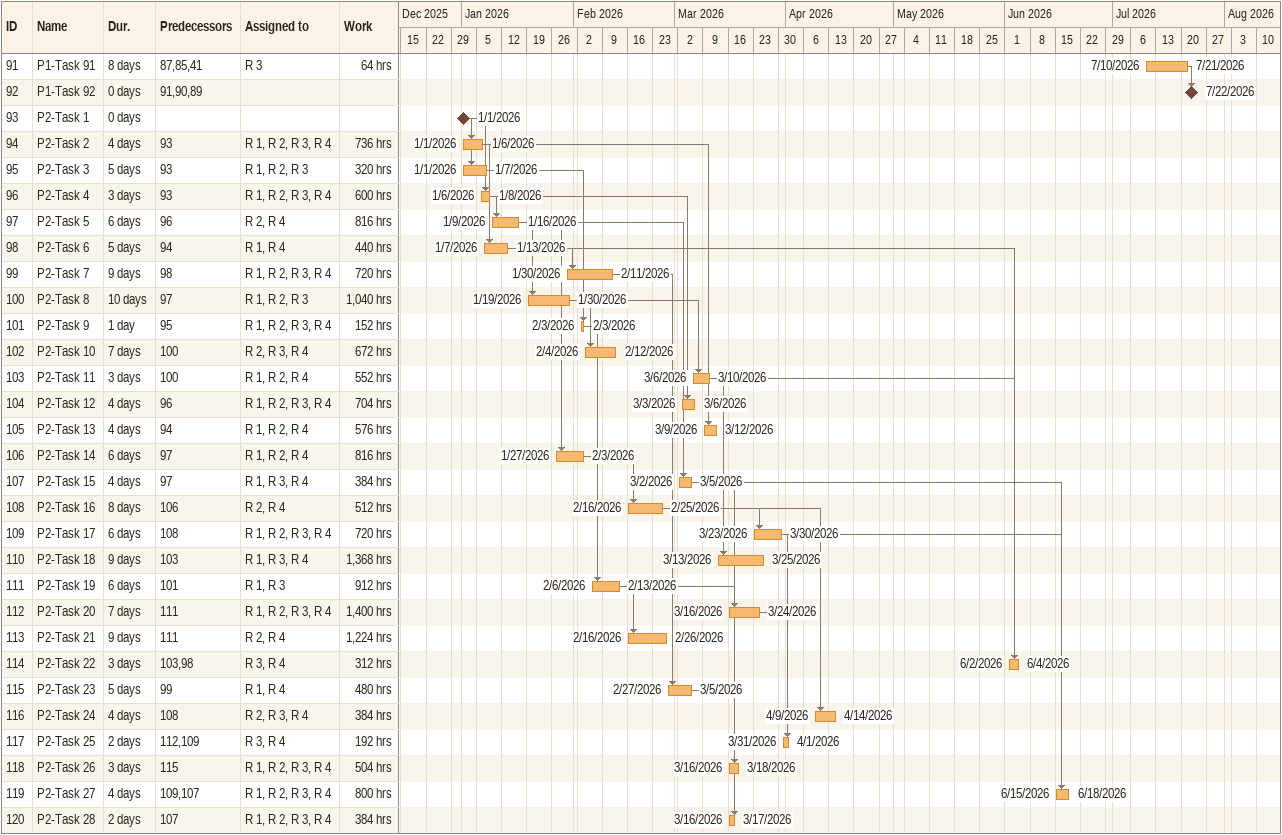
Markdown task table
| ID | Task | Duration | Start | Finish | Predecessors | Resources | Work (h) |
|---|---|---|---|---|---|---|---|
| 91 | P1-Task 91 | 8d | 2026-07-10 | 2026-07-21 | 87, 85, 41 | R 3 | 64 |
| 92 | P1-Task 92 | 0d | 2026-07-22 | 2026-07-22 | 91, 90, 89 |  |  |
| 93 | P2-Task 1 | 0d | 2026-01-01 | 2026-01-01 |  |  |  |
| 94 | P2-Task 2 | 4d | 2026-01-01 | 2026-01-06 | 93 | R 1, R 2, R 3, R 4 | 736 |
| 95 | P2-Task 3 | 5d | 2026-01-01 | 2026-01-07 | 93 | R 1, R 2, R 3 | 320 |
| 96 | P2-Task 4 | 3d | 2026-01-06 | 2026-01-08 | 93 | R 1, R 2, R 3, R 4 | 600 |
| 97 | P2-Task 5 | 6d | 2026-01-09 | 2026-01-16 | 96 | R 2, R 4 | 816 |
| 98 | P2-Task 6 | 5d | 2026-01-07 | 2026-01-13 | 94 | R 1, R 4 | 440 |
| 99 | P2-Task 7 | 9d | 2026-01-30 | 2026-02-11 | 98 | R 1, R 2, R 3, R 4 | 720 |
| 100 | P2-Task 8 | 10d | 2026-01-19 | 2026-01-30 | 97 | R 1, R 2, R 3 | 1040 |
| 101 | P2-Task 9 | 1d | 2026-02-03 | 2026-02-03 | 95 | R 1, R 2, R 3, R 4 | 152 |
| 102 | P2-Task 10 | 7d | 2026-02-04 | 2026-02-12 | 100 | R 2, R 3, R 4 | 672 |
| 103 | P2-Task 11 | 3d | 2026-03-06 | 2026-03-10 | 100 | R 1, R 2, R 4 | 552 |
| 104 | P2-Task 12 | 4d | 2026-03-03 | 2026-03-06 | 96 | R 1, R 2, R 3, R 4 | 704 |
| 105 | P2-Task 13 | 4d | 2026-03-09 | 2026-03-12 | 94 | R 1, R 2, R 4 | 576 |
| 106 | P2-Task 14 | 6d | 2026-01-27 | 2026-02-03 | 97 | R 1, R 2, R 4 | 816 |
| 107 | P2-Task 15 | 4d | 2026-03-02 | 2026-03-05 | 97 | R 1, R 3, R 4 | 384 |
| 108 | P2-Task 16 | 8d | 2026-02-16 | 2026-02-25 | 106 | R 2, R 4 | 512 |
| 109 | P2-Task 17 | 6d | 2026-03-23 | 2026-03-30 | 108 | R 1, R 2, R 3, R 4 | 720 |
| 110 | P2-Task 18 | 9d | 2026-03-13 | 2026-03-25 | 103 | R 1, R 3, R 4 | 1368 |
| 111 | P2-Task 19 | 6d | 2026-02-06 | 2026-02-13 | 101 | R 1, R 3 | 912 |
| 112 | P2-Task 20 | 7d | 2026-03-16 | 2026-03-24 | 111 | R 1, R 2, R 3, R 4 | 1400 |
| 113 | P2-Task 21 | 9d | 2026-02-16 | 2026-02-26 | 111 | R 2, R 4 | 1224 |
| 114 | P2-Task 22 | 3d | 2026-06-02 | 2026-06-04 | 103, 98 | R 3, R 4 | 312 |
| 115 | P2-Task 23 | 5d | 2026-02-27 | 2026-03-05 | 99 | R 1, R 4 | 480 |
| 116 | P2-Task 24 | 4d | 2026-04-09 | 2026-04-14 | 108 | R 2, R 3, R 4 | 384 |
| 117 | P2-Task 25 | 2d | 2026-03-31 | 2026-04-01 | 112, 109 | R 3, R 4 | 192 |
| 118 | P2-Task 26 | 3d | 2026-03-16 | 2026-03-18 | 115 | R 1, R 2, R 3, R 4 | 504 |
| 119 | P2-Task 27 | 4d | 2026-06-15 | 2026-06-18 | 109, 107 | R 1, R 2, R 3, R 4 | 800 |
| 120 | P2-Task 28 | 2d | 2026-03-16 | 2026-03-17 | 107 | R 1, R 2, R 3, R 4 | 384 |
